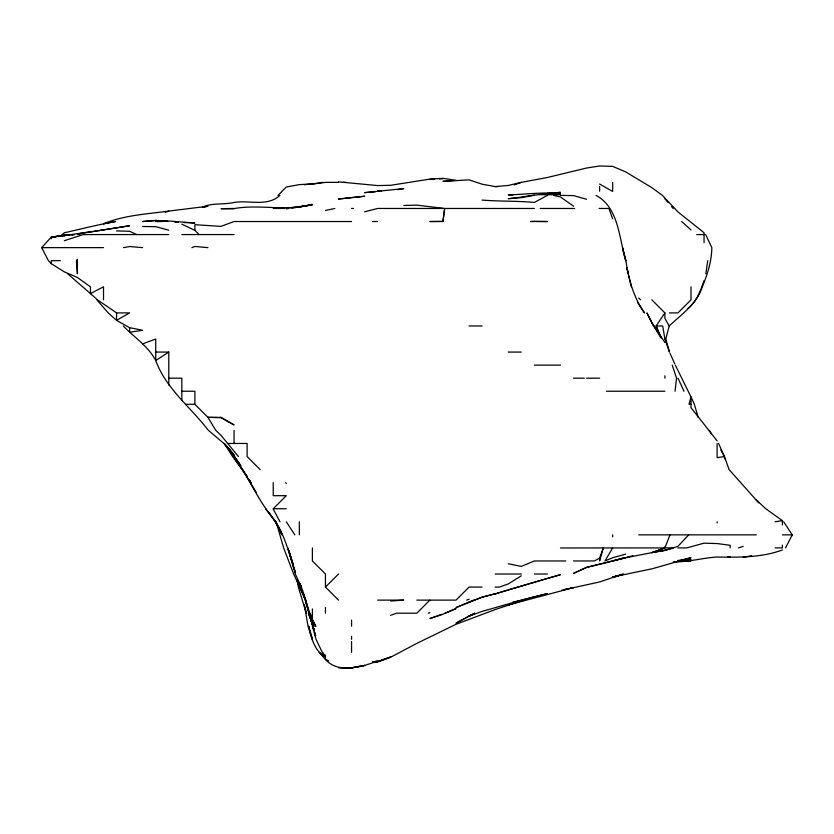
<?xml version="1.0" encoding="UTF-8"?>
<svg xmlns="http://www.w3.org/2000/svg" width="834" height="834" viewBox="0 0 834 834"><rect width="100%" height="100%" fill="white"/><g stroke="black" fill="none" stroke-linecap="round" stroke-linejoin="round"><path stroke-width="1.25" d="M675.05 391.24L676.53 378.188L672.225 365.125M442.948 221.385L429.896 221.521L442.948 221.521L444.658 208.469L534.333 208.469M442.948 221.521L444.658 208.469L416.833 205.133L403.781 205.477M705.845 273.74L707.732 260.688M660.653 337.833L656.139 325.969L662.686 325.969L664.896 339.021L669.483 352.073L665.782 339.021L669.202 325.969C681.628 314.137 696.932 304.076 702.322 286.802C707.451 274.313 711.694 261.261 711.819 247.635L705.668 234.573M704.052 280.672C700.55 290.639 696.651 301.689 688.008 308.319M599.615 558.092L603.336 547.907L599.615 560.959L599.615 558.092L594.506 560.959L573.5 560.959M625.729 557.779L586.563 567.516L573.5 573.417L586.563 567.266L625.729 557.779L651.834 552.65L664.896 547.907L669.994 534.855M785.492 547.907L792.3 534.855L783.637 521.792M612.667 547.907L604.994 560.959L612.667 557.758L625.729 554.12M651.834 299.854L664.896 312.906L656.139 325.969L661.258 337.833M96.848 299.854L108.222 312.906L116.562 320.35L129.614 312.906L116.562 312.906L97.515 299.854L90.447 293.589L90.447 286.802L77.395 277.472L64.343 271.863L51.281 263.69L48.435 260.688L41.7 247.635L51.281 237.075L72.756 234.573M688.686 534.855L677.948 546.364L664.896 550.367L651.834 552.598L664.896 547.907L673.622 547.907L664.896 550.346L651.834 552.598M277.993 195.406L286.281 187.014L299.333 184.616L312.396 183.907L323.05 182.354M338.5 600.126L325.448 587.073L338.5 574.021M429.896 600.126L416.833 613.188L396.452 613.188L390.729 615.367M279.89 195.406C267.318 207.04 249.251 199.931 234.062 202.453C223.595 204.903 212.18 202.641 202.276 207.155M664.896 546.927L663.457 547.907L560.448 547.98M168.781 385.089L168.781 352.073L155.729 360.538C165.935 388.602 190.329 406.825 207.947 429.875M521.281 575.804L508.229 583.946L499.451 587.073L495.167 587.073M547.396 195.406L534.333 202.443C516.965 200.806 499.535 201.494 482.115 200.077M472.305 614.251L456 623.154L474.942 613.188L469.062 616.138L482.115 611.405L521.281 600.23L512.973 602.096M469.062 602.075L456 607.59L482.115 597.144L495.167 593.756L482.115 597.217L469.062 602.106L473.993 600.126M444.876 613.188L456 608.601L442.948 614.231L429.896 618.557L441.759 614.356M466.727 600.126L469.062 599.187M191.893 247.635L194.895 246.457L207.947 247.635M142.677 343.837L155.729 339.021L155.729 360.538C148.233 346.173 134.211 337.363 123.276 325.969M514.161 184.95L521.281 182.354L547.396 177.496L586.563 168.03L599.615 165.997L612.667 166.373L625.729 171.919L651.834 187.64L662.436 195.406L677.948 211.919L704.052 232.738L704.052 242.642M623.175 574.021L599.615 581.955L561.636 590.284M64.343 240.703L83.108 234.573L168.781 234.573M165.226 212.347L168.781 211.085L207.947 206.227L203.413 207.343M377.666 661.477L375.3 661.445L377.666 661.477L390.729 656.984L377.666 661.602L372.923 662.279M428.269 613.188L429.896 612.646M622.008 574.397L612.667 577.399L623.29 574.355M507.041 590.191L495.167 593.912L547.396 578.4M738.382 547.907L743.219 546.385M782.386 549.95C761.505 557.737 739.039 557.331 717.115 557.008C702.384 557.956 687.987 562.231 673.194 561.908M58.401 236.356L64.343 234.573L62.185 234.573L64.343 232.759C81.461 228.943 98.422 224.534 115.697 221.521L103.51 223.793C124.183 215.12 146.836 214.119 168.781 211.085M508.229 589.815L560.448 574.678L548.574 578.056M612.667 560.855L624.541 557.529M364.614 211.815L377.666 208.469L442.948 208.469M623.29 574.313L612.667 576.982L651.834 568.861L691 557.685L677.948 560.959L691 559.395L677.948 560.729L691 560.782L677.948 560.365M626.907 557.206L632.85 555.767M521.281 182.354L508.229 185.471L495.167 186.566L482.115 184.199L469.062 179.863L442.948 181.374L456 180.311L442.948 178.33L429.896 179.112L390.729 185.284L377.666 185.575L338.5 181.875M325.448 210.47L334.841 208.469M564.003 589.617L573.5 587.636L508.229 604.973L523.502 600.126L495.167 609.571L456 624.291L416.833 643.368L390.729 657.192L377.666 662.05L372.923 661.779M299.333 207.061L312.396 204.372C286.875 211.753 260.552 204.08 234.677 208.469L221 208.688L234.062 208.781M78.584 233.989L80.95 233.499M534.333 195.166L521.281 197.668L508.229 198.68C525.66 197.032 542.715 192.466 560.448 194.489M743.219 557.289L751.528 555.757M397.849 189.641L403.781 188.588L364.614 192.654L375.3 191.757M123.505 247.635L129.614 246.551L142.677 247.635M372.923 662.029L377.666 661.206L364.614 665.438C351.552 668.753 335.258 670.901 325.448 659.381L328.711 660.882M64.343 235.042L51.281 237.252L69.389 234.948L51.281 237.075L51.281 238.774M90.447 231.925L129.614 225.764L77.395 234L80.95 233.437M775.015 521.792L782.386 520.635L782.386 524.909M758.7 502.839L729.062 469.573L724.454 456.521L717.115 457.668L717.115 443.459M299.333 206.832L312.396 204.841L286.281 208.25M291.858 208.114L295.601 207.593M312.396 184.137L325.448 182.354L338.5 182.354M90.447 231.769L64.343 235.574L69.149 235M286.281 208.844L288.335 208.594M547.396 193.936L552.139 193.363M554.516 193.071L560.448 192.352L547.396 193.342L560.448 193.717C542.976 191.81 525.66 194.478 508.229 194.885L512.973 194.916M656.587 551.222L664.896 550.346M304.087 184.741L312.396 183.907M390.729 601.033L403.781 600.126L377.666 600.126M541.454 194.708L560.448 194.718M429.896 179.32L434.639 179.112M439.382 178.903L442.948 178.747M381.232 190.944L377.666 191.059L381.232 191.007M156.792 221.521L168.781 221.02L194.895 222.98L184.21 222.532M343.347 182.354L345.766 182.354M560.448 195.406L573.5 195.604L586.563 199.274M596.018 195.406C618.724 207.395 619.026 238.055 625.729 260.688L622.529 247.635L625.907 260.688C628.586 279.15 633.59 297.509 644.515 312.906L637.541 302.471M273.229 208.469L284.644 208.469M351.562 208.469L353.616 208.469M540.171 208.469L574.636 208.469M599.083 208.469L608.903 208.469L612.667 218.862M155.729 221.521L161.817 221.521M351.562 221.521L234.062 221.521L221 226.368L194.895 224.69L194.895 230.361L199.138 234.573M372.339 221.521L377.666 221.521M181.843 234.573L234.062 234.573M696.661 234.573L704.052 234.573M41.7 247.635L103.51 247.635M60.329 260.688L51.281 260.688L51.281 263.69M669.483 312.906L677.948 312.906L691 299.854L691 286.802M469.062 325.969L482.115 325.969M664.896 339.021L665.782 339.021M155.729 352.073L168.781 352.073M508.229 352.073L521.281 352.073M534.333 365.125L560.448 365.125M168.781 378.188L181.843 378.188L181.843 399.945M573.5 378.188L584.311 378.188M586.563 378.188L599.615 378.188M181.843 391.24L194.895 391.24L194.895 404.292L207.947 417.354L215.797 430.407L221 435.348L238.42 456.521M606.401 391.24L664.896 391.24M185.888 404.292L194.895 404.292M691 404.292L689.02 404.292L691 396.953L675.331 365.125M227.891 443.459L247.114 443.459L247.114 456.521L260.166 469.573M286.281 508.74L273.229 508.74L286.281 495.688L273.229 495.688L273.229 482.625M638.781 534.855L756.282 534.855M782.386 534.855L792.3 534.855M677.948 547.907L686.705 547.907L704.052 543.174L717.115 543.559L730.167 545.3L730.167 547.907M775.14 547.907L782.386 547.907L782.386 545.113M565.806 560.959L534.333 560.959L521.281 566.422L508.229 563.721M495.167 574.021L521.281 574.021M534.333 574.021L547.396 574.021M482.115 587.073L469.062 587.073L456 600.126L416.833 600.126M314.72 626.24L315.784 626.24L312.875 619.996M142.677 226.504L155.729 226.65L168.781 230.215M116.562 230.924L129.614 231.279L136.734 234.573M495.167 186.566L497.544 186.67M174.713 222.125L178.278 222.271M166.696 221.417L155.729 220.478L142.677 221.521L155.729 220.51L167.592 221.427L155.729 220.51L165.83 221.406M727.79 556.695L730.167 556.893M129.614 327.699L142.677 330.264L129.614 332.255L129.614 327.699L116.562 320.35L116.562 312.906M553.64 195.406L560.448 196.97L573.5 206.134M181.843 224.169L194.895 230.361M599.615 184.043L612.667 191.445L612.667 182.354M782.386 520.635L765.748 508.74L756.282 499.889M67.627 273.74L90.447 293.589L103.51 286.802L103.51 299.854M208.51 430.407L223.846 443.459L234.062 454.77L224.304 443.459L232.53 456.521L247.114 476.433L235.428 459.513L242.465 469.573L256.309 492.425M681.639 221.521L691 229.903M323.592 656.494C314.428 649.3 310.728 637.301 308.788 626.24L312.396 639.292L308.027 626.24L304.441 604.879M322.81 655.67L319.297 652.355L325.448 659.496L325.448 658.151M638.781 297.978L640.575 299.854M664.896 198.805L668.211 202.672M671.537 206.53L673.194 208.469M717.115 440.852L691 407.68L691 396.953L694.357 404.292L698.173 417.354M288.679 550.284L295.528 572.833C288.898 554.537 285.364 534.427 273.229 518.717C257.81 499.618 248.094 476.767 234.312 456.521L224.304 443.459M275.647 521.792L265.546 508.74M240.745 465.56L234.062 456.521L240.463 465.56M229.173 448.598L230.57 450.652M232.665 453.738L240.609 465.56M664.896 342.555L651.834 322.716L646.903 312.906L653.522 325.969L659.704 335.758M325.448 655.044L325.448 657.119L322.278 652.355L316.044 639.292L312.396 626.24L312.135 617.921M269.299 512.702L275.335 521.792L282.267 534.855L275.47 521.792L282.121 534.855L280.318 530.101M286.281 521.792L294.829 534.855M651.834 322.695L653.877 325.969M285.728 482.625L286.281 483.522M709.286 430.407L711.235 433.67M315.784 626.24L312.396 620.59L310.019 613.188L312.396 619.047L312.396 608.935M322.633 652.355L325.448 657.119M669.202 325.969L664.896 318.379L664.896 312.906M720.784 449.995L724.454 456.521L724.538 458.888M273.229 509.021L280.005 521.792M312.396 619.047C306.537 607.621 305.307 594.402 299.333 582.903L301.345 587.073L295.278 574.021L289.502 552.65M677.948 378.188L683.995 391.24M718.595 443.459L724.454 456.521M670.015 353.262L674.8 363.947M299.875 587.073L305.578 600.126L308.914 612M292.974 563.336L287.834 547.907L291.806 560.959M303.44 594.194L313.959 629.806L312.99 626.24M314.137 629.806L312.896 626.24L313.897 629.806M312.396 624.447L308.455 613.188L312.396 624.614L309.247 613.188M276.127 521.792L283.664 547.907L293.651 574.021L305.578 600.126L308.83 613.188M628.398 273.74L626.73 267.516L631.348 286.802M305.161 607.246L306.234 613.188L298.363 587.073L297.144 579.953M312.541 620.256L313.292 626.24L312.541 620.162M717.115 521.792L717.115 522.908M664.896 375.748L664.896 378.188M612.667 534.855L612.667 536.867M599.615 186.514L599.615 191.205M351.562 620.142L351.562 626.24M351.562 636.269L351.562 639.292M351.562 641.502L351.562 652.355M325.448 587.073L325.448 574.021L312.396 560.959L312.396 547.907M325.448 607.486L325.448 613.188M299.333 521.792L299.333 534.855M234.062 430.407L234.062 443.459M77.395 259.405L76.415 260.688L77.395 273.74L77.395 259.405M534.333 596.748L521.698 600.126L547.396 593.62L534.333 596.748M364.614 665.407L351.562 667.826L338.5 667.627L351.562 667.826L364.614 665.438M364.614 196.24L338.5 199.013L364.614 196.24M74.445 234.573L71.912 234.761L74.445 234.573M534.333 221.354L530.434 221.521L547.396 221.521L534.333 221.354M221 417.354L207.947 417.354L221 417.698L234.062 424.933L221 417.354M250.867 482.625L249.262 479.592L250.867 482.625M314.105 629.806L312.729 626.24L314.022 629.806M305.63 600.126L303.43 594.194L305.578 600.126M315.565 635.737L314.564 632.172L315.596 635.737"/></g></svg>
